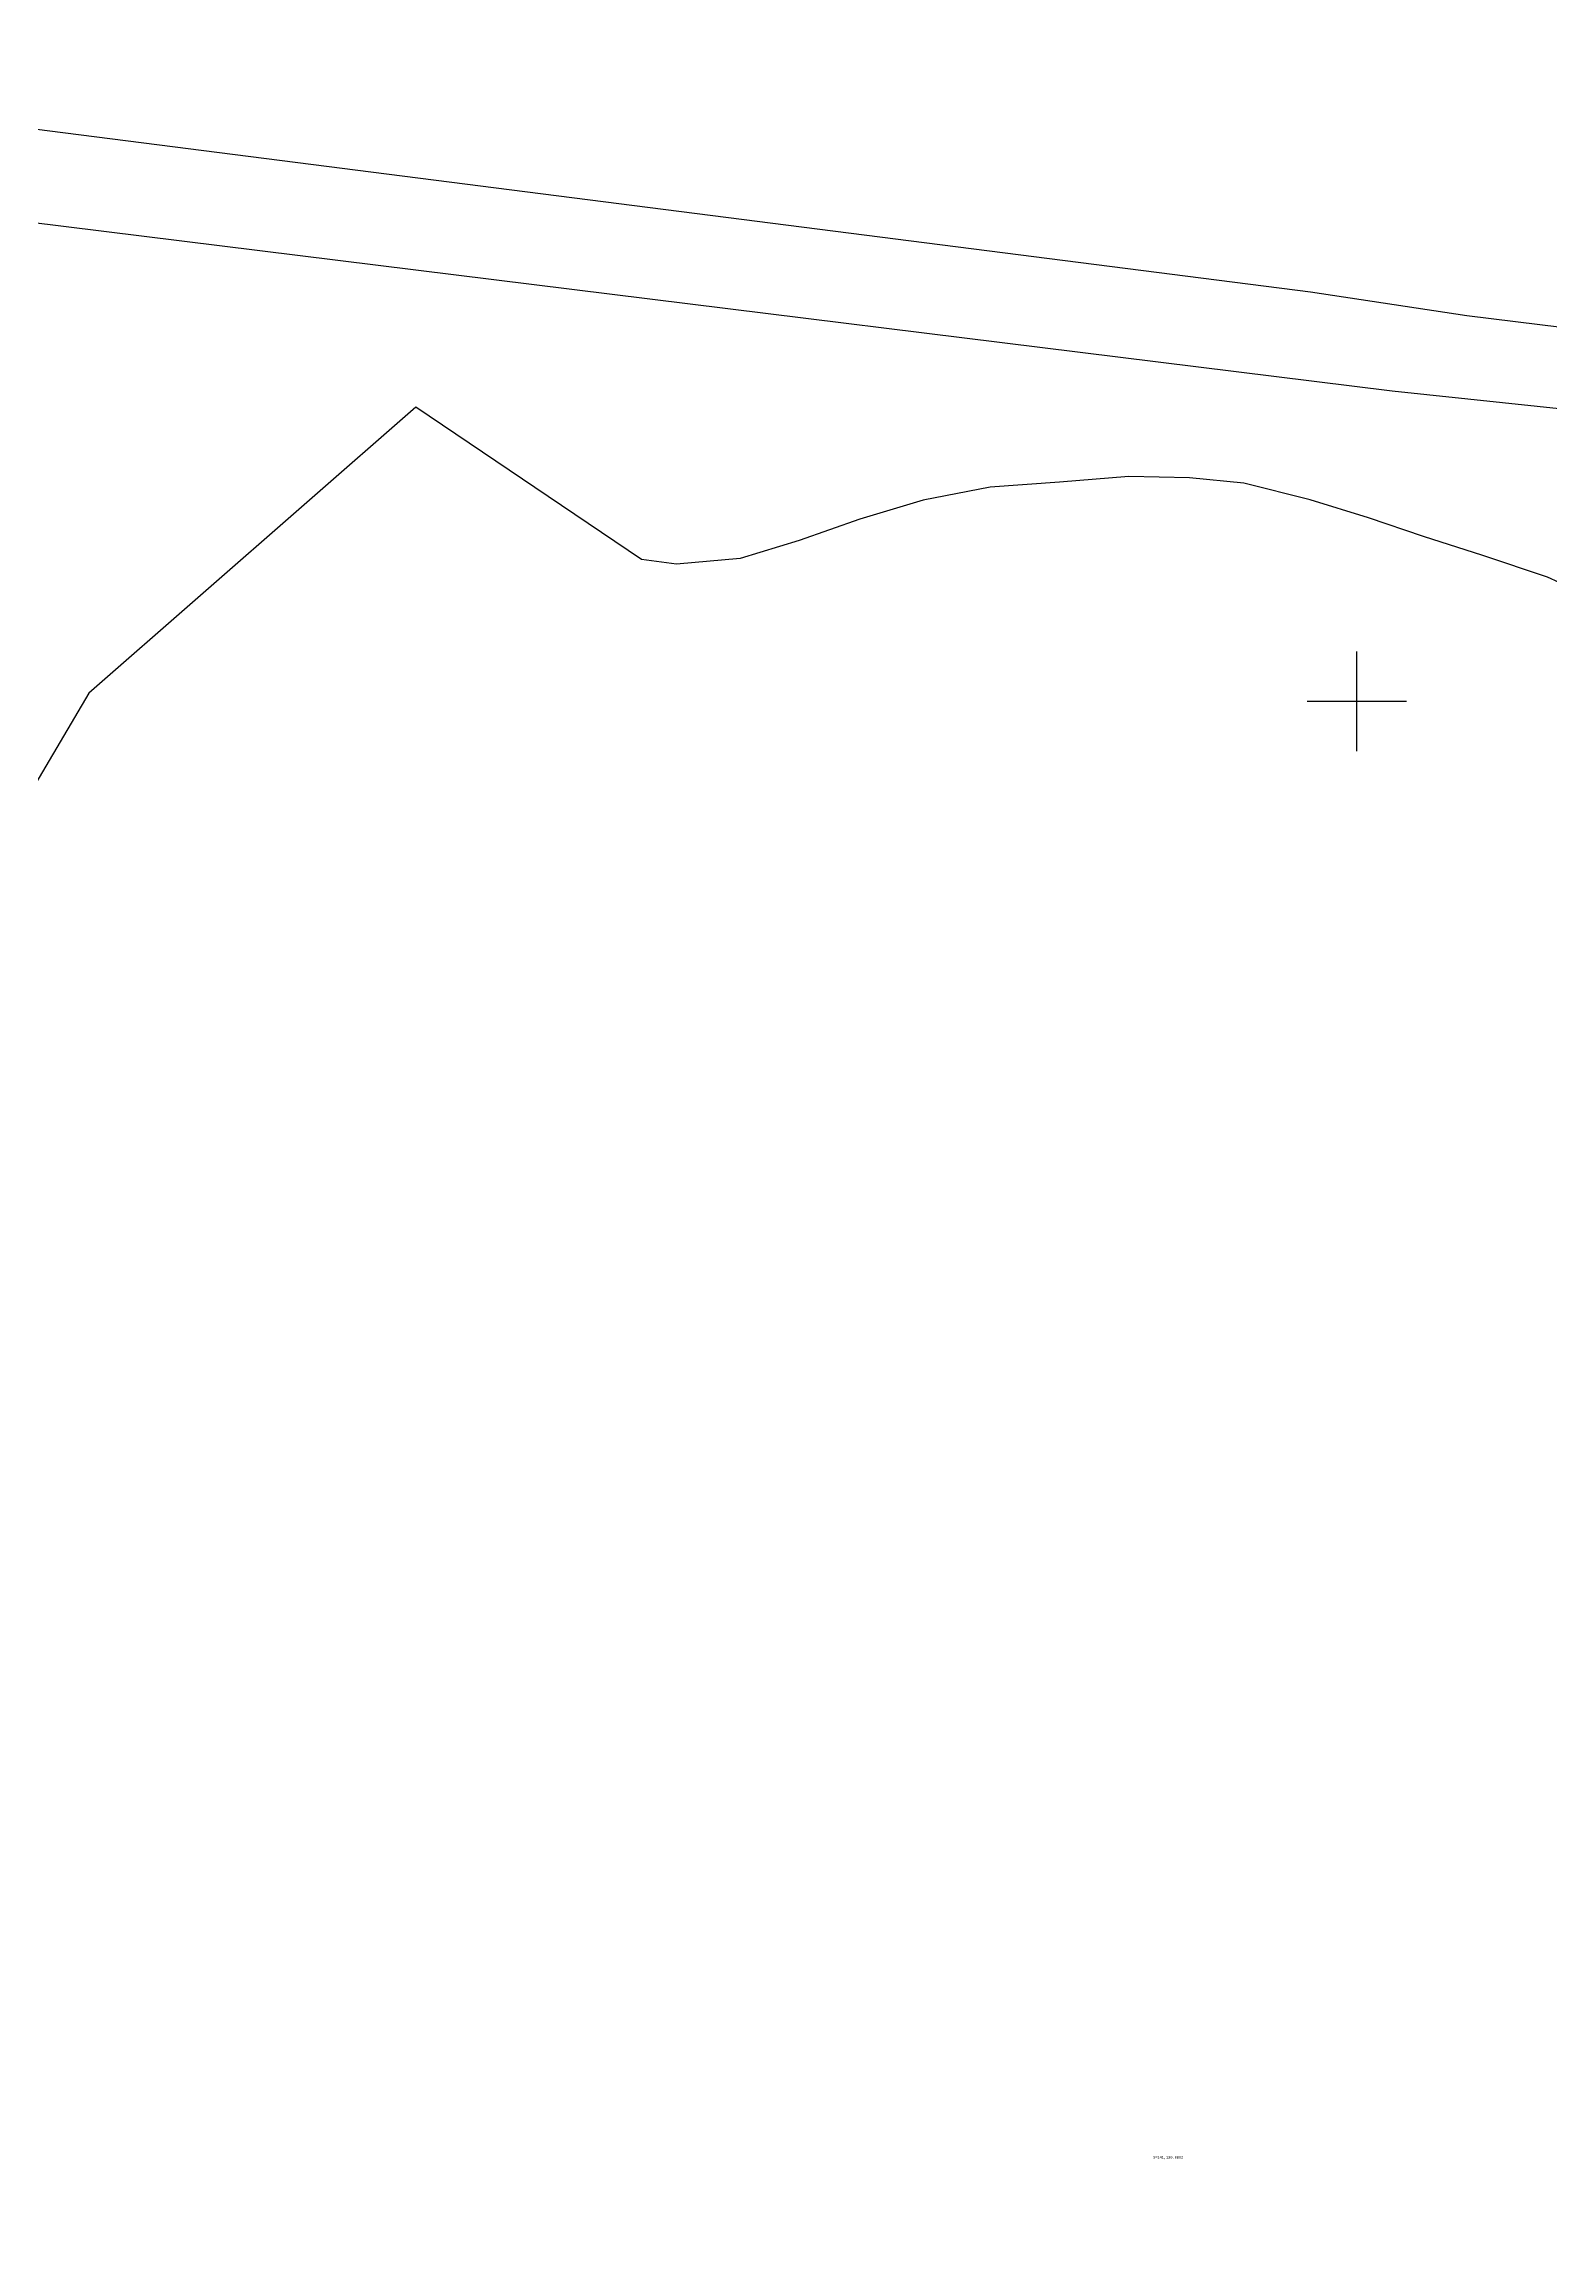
# Model space of a CAD drawing. Header units: millimetres. Extents: x 553705 to 560987, y 1303667 to 1309938.
# Drawn here: x 554495 to 555102, y 1307619 to 1308507 of the extents above; entities that cross this region are included whole.
import ezdxf
from ezdxf.enums import TextEntityAlignment as Align

# ---------------------------------------------------------------- set-up
doc = ezdxf.new("R2010")
doc.units = ezdxf.units.MM
doc.layers.add('2', color=7, linetype='Continuous')
doc.layers.add('42', color=7, linetype='Continuous')
doc.styles.add('MONOTXT4', font='Monotxt4.shx')

# ---------------------------------------------------------------- blocks, each defined once
blk = doc.blocks.new('COORD')
at = {"layer": '42', "color": 2, "linetype": 'Continuous'}
for p, q in [((0, -2), (0, 2)), ((-2, 0), (2, 0))]:
    blk.add_line(p, q, dxfattribs=at)
blk = doc.blocks.new('COORD$')
at = {"layer": '42', "color": 2, "linetype": 'Continuous'}
blk.add_blockref('COORD', (0, 0), dxfattribs=at)

msp = doc.modelspace()

# ---------------------------------------------------------------- linework, layer by layer
at = {"layer": '2', "color": 1, "linetype": 'Continuous'}
for points in [[(556174.965, 1307634.716), (555976.791, 1307922.235), (555963.446, 1307941.232), (555948.279, 1307966.072), (555926.215, 1307996.462), (555896.752, 1308031.38), (555869.328, 1308065.294), (555830.423, 1308106.251), (555799.95, 1308140.397), (555763.655, 1308171.698), (555709.772, 1308211.777), (555672.502, 1308237.468), (555624.067, 1308261.801), (555551.41, 1308298.937), (555496.365, 1308323.984), (555430.424, 1308345.637), (555383.578, 1308361.069), (555321.015, 1308372.308), (555261.544, 1308377.458), (555207.156, 1308382.138), (555125.561, 1308390.94), (555067.853, 1308398.141), (555005.048, 1308407.595), (554163.56, 1308515.03)], [(556143.837, 1307619.2), (555933.882, 1307920.126), (555910.52, 1307954.326), (555878.723, 1307995.847), (555851.83, 1308026.71), (555830.826, 1308050.996), (555804.218, 1308077.532), (555782.463, 1308100.285), (555754.334, 1308126.3), (555710.895, 1308162.13), (555677.917, 1308191.418), (555642.196, 1308213.811), (555612.355, 1308230.9), (555568.498, 1308254.249), (555510.66, 1308279.274), (555452.339, 1308300.986), (555400.885, 1308321.221), (555366.011, 1308331.906), (555257.988, 1308342.544), (555199.002, 1308350.754), (555037.848, 1308367.865), (554189.265, 1308472.954)], [(555123.813, 1308282.192), (555100.367, 1308292.964), (555074.397, 1308301.679), (555050.466, 1308309.392), (555028.314, 1308316.863), (555004.895, 1308324.07), (554978.177, 1308330.742), (554956.319, 1308332.868), (554931.931, 1308333.447), (554904.009, 1308331.197), (554876.084, 1308329.203), (554849.2, 1308323.905), (554823.602, 1308316.326), (554799.282, 1308307.738), (554775.46, 1308300.427), (554749.823, 1308298.195), (554735.84, 1308300.126), (554644.974, 1308361.315), (554513.483, 1308246.234), (554484.63, 1308197.377)]]:
    msp.add_lwpolyline(points, dxfattribs=at)

# ---------------------------------------------------------------- block references
at = {"layer": '42', "color": 2, "linetype": 'Continuous', "xscale": 10, "yscale": 10}
msp.add_blockref('COORD$', (555023.645, 1308243.022), dxfattribs=at)

# ---------------------------------------------------------------- texts
at = {"color": 2, "style": 'MONOTXT4'}
msp.add_text('S=141,120.00m2', height=1, dxfattribs=at).set_placement((554947.722, 1307657.103), align=Align.MIDDLE)

doc.saveas('drawing.dxf')
